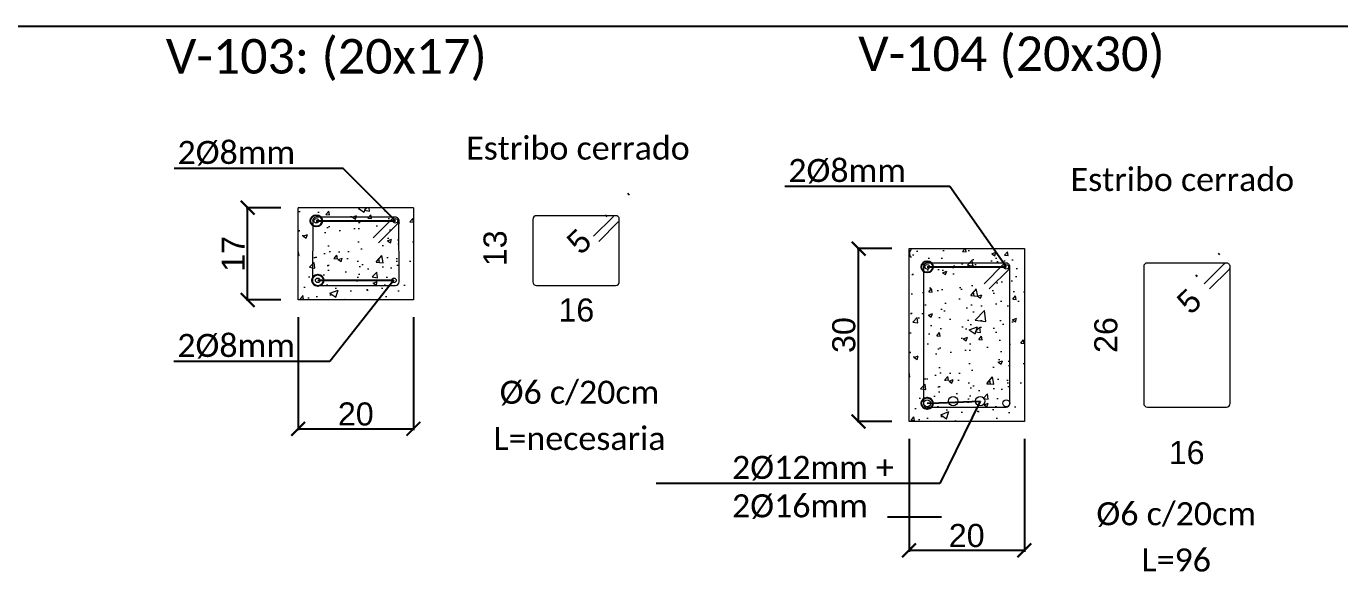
# Model space of a CAD drawing. Header units: millimetres. Extents: x 141 to 456, y -20 to 129.
# Drawn here: x 427.19 to 438.59, y 20.66 to 25.4 of the extents above; entities that cross this region are included whole.
import ezdxf
from ezdxf import colors
from ezdxf.entities.mleader import LeaderData, LeaderLine
from ezdxf.enums import TextEntityAlignment as Align
from ezdxf.math import Vec2, Vec3

# ---------------------------------------------------------------- set-up
doc = ezdxf.new("R2010")
doc.units = ezdxf.units.MM
doc.header["$LTSCALE"] = 0.1
doc.header["$MEASUREMENT"] = 0
doc.header["$PDMODE"] = 3
doc.header["$PDSIZE"] = 0.1
doc.layers.get('DEFPOINTS').update_dxf_attribs({"color": 1})
for name, color, linetype, lineweight in [('ARM_LONGITUDINAL_Ø10', 10, 'Continuous', 9), ('ARM_LONGITUDINAL_Ø12', 10, 'Continuous', 9), ('ARM_TRANSVERSAL_Ø6', 10, 'Continuous', 9), ('CIM_REFEREN', 2, 'Continuous', 0), ('CIM_TXT_ARMADOS', 3, 'Continuous', 0), ('SEC_COTAS_SEC_DIM_VIGA', 1, 'Continuous', 0), ('SEC_REF_TXT_POSICIONES_ARM_ESTRIBOS', 1, 'Continuous', 9), ('SOMBRA', 1, 'Continuous', 0), ('VIG_CARAS', 4, 'Continuous', 9)]:
    doc.layers.add(name, color=color, linetype=linetype, lineweight=lineweight)
doc.layers.add('COTAS-HECTOR', color=2, linetype='Continuous')
doc.styles.add('Arial20', font='arial.ttf', dxfattribs={"height": 0.2})
doc.styles.add('CYPETXT', font='calibri.ttf', dxfattribs={"height": 0.2})
doc.dimstyles.new('COTA-1-100', dxfattribs={"dimtxt": 0.2, "dimasz": 0.12, "dimexe": 0.012, "dimexo": 0.15, "dimgap": 0.025, "dimtad": 1, "dimzin": 0, "dimdsep": 46, "dimtxsty": 'Arial20', "dimblk1": 'ARCHTICK', "dimblk2": 'ARCHTICK', "dimsah": 1, "dimcen": 0.09, "dimclrd": 256, "dimclre": 256, "dimclrt": 256, "dimazin": 0, "dimtfac": 1, "dimtofl": 0, "dimtmove": 2, "dimatfit": 3, "dimldrblk": 'ARCHTICK', "dimfxl": 1, "dimtolj": 1, "dimtzin": 0, "dimarcsym": 0})

# ---------------------------------------------------------------- blocks, each defined once
blk = doc.blocks.new('_ARCHTICK')
at = {"color": 0, "linetype": 'ByBlock', "const_width": 0.15}
blk.add_lwpolyline([(-0.5, -0.5), (0.5, 0.5)], dxfattribs=at)
blk = doc.blocks.new('*D185')
at = {"layer": 'DEFPOINTS', "color": 0, "transparency": 16777216}
for p in [(429.553, 23.022), (430.553, 23.022), (430.553, 21.904)]:
    blk.add_point(p, dxfattribs=at)
at = {"layer": 'SEC_COTAS_SEC_DIM_VIGA', "lineweight": -2, "transparency": 16777216}
for p, q in [((429.553, 22.872), (429.553, 21.892)), ((430.553, 22.872), (430.553, 21.892)), ((429.553, 21.904), (430.553, 21.904))]:
    blk.add_line(p, q, dxfattribs=at)
at = {"layer": 'SEC_COTAS_SEC_DIM_VIGA', "lineweight": -2, "transparency": 16777216, "xscale": 0.12, "yscale": 0.12, "zscale": 0.12, "rotation": 180}
blk.add_blockref('_ARCHTICK', (429.553, 21.904), dxfattribs=at)
at = {"layer": 'SEC_COTAS_SEC_DIM_VIGA', "lineweight": -2, "transparency": 16777216, "xscale": 0.12, "yscale": 0.12, "zscale": 0.12}
blk.add_blockref('_ARCHTICK', (430.553, 21.904), dxfattribs=at)
at = {"layer": 'SEC_COTAS_SEC_DIM_VIGA', "transparency": 16777216, "insert": (430.053, 22.031), "char_height": 0.2, "attachment_point": 5, "style": 'Arial20'}
blk.add_mtext('\\A1;20', dxfattribs=at)
blk = doc.blocks.new('*D186')
at = {"layer": 'DEFPOINTS', "color": 0, "transparency": 16777216}
for p in [(429.115, 23.822), (429.553, 23.822), (429.553, 23.022)]:
    blk.add_point(p, dxfattribs=at)
at = {"layer": 'SEC_COTAS_SEC_DIM_VIGA', "lineweight": -2, "transparency": 16777216}
for p, q in [((429.403, 23.822), (429.103, 23.822)), ((429.115, 23.022), (429.115, 23.822)), ((429.403, 23.022), (429.103, 23.022))]:
    blk.add_line(p, q, dxfattribs=at)
at = {"layer": 'SEC_COTAS_SEC_DIM_VIGA', "lineweight": -2, "transparency": 16777216, "xscale": 0.12, "yscale": 0.12, "zscale": 0.12}
for p, rotation in [((429.115, 23.822), 90), ((429.115, 23.022), 270)]:
    blk.add_blockref('_ARCHTICK', p, dxfattribs=dict(at, rotation=rotation))
at = {"layer": 'SEC_COTAS_SEC_DIM_VIGA', "transparency": 16777216, "insert": (428.99, 23.422), "char_height": 0.2, "attachment_point": 5, "rotation": 90, "style": 'Arial20'}
blk.add_mtext('\\A1;17', dxfattribs=at)
blk = doc.blocks.new('_Origin')
at = {"color": 0, "linetype": 'ByBlock', "lineweight": -2}
blk.add_line((0, 0), (-1, 0), dxfattribs=at)
blk.add_circle((0, 0), 0.5, dxfattribs=at)
blk = doc.blocks.new('*D187')
at = {"layer": 'DEFPOINTS', "color": 0, "transparency": 16777216}
for p in [(431.284, 23.753), (431.667, 23.753), (431.667, 23.147)]:
    blk.add_point(p, dxfattribs=at)
at = {"layer": 'SEC_COTAS_SEC_DIM_VIGA', "transparency": 16777216, "insert": (431.262, 23.47), "char_height": 0.2, "attachment_point": 5, "rotation": 90, "style": 'Arial20'}
blk.add_mtext('\\A1;13', dxfattribs=at)
blk = doc.blocks.new('_None')
blk = doc.blocks.new('*D188')
at = {"layer": 'DEFPOINTS', "color": 0, "transparency": 16777216}
for p in [(431.588, 22.882), (432.343, 22.882), (432.343, 22.806)]:
    blk.add_point(p, dxfattribs=at)
at = {"layer": 'SEC_COTAS_SEC_DIM_VIGA', "transparency": 16777216, "insert": (431.966, 22.933), "char_height": 0.2, "attachment_point": 5, "style": 'Arial20'}
blk.add_mtext('\\A1;16', dxfattribs=at)
blk = doc.blocks.new('*D189')
at = {"layer": 'DEFPOINTS', "color": 0, "transparency": 16777216}
for p in [(432.422, 23.936), (432.53, 23.824), (432.337, 23.636)]:
    blk.add_point(p, dxfattribs=at)
at = {"layer": 'SEC_COTAS_SEC_DIM_VIGA', "lineweight": -2, "transparency": 16777216}
for p, q in [((432.426, 23.932), (432.413, 23.945)), ((432.232, 23.744), (432.22, 23.757))]:
    blk.add_line(p, q, dxfattribs=at)
at = {"layer": 'SEC_COTAS_SEC_DIM_VIGA', "transparency": 16777216, "insert": (431.99, 23.529), "char_height": 0.2, "attachment_point": 5, "rotation": 44.1312, "style": 'Arial20'}
blk.add_mtext('\\A1;5', dxfattribs=at)
blk = doc.blocks.new('*D379')
at = {"layer": 'DEFPOINTS', "color": 0, "transparency": 16777216}
for p in [(436.882, 22.264), (437.637, 22.264), (437.637, 21.569)]:
    blk.add_point(p, dxfattribs=at)
at = {"layer": 'SEC_COTAS_SEC_DIM_VIGA', "transparency": 16777216, "insert": (437.26, 21.696), "char_height": 0.2, "attachment_point": 5, "style": 'Arial20'}
blk.add_mtext('\\A1;16', dxfattribs=at)
blk = doc.blocks.new('*D380')
at = {"layer": 'DEFPOINTS', "color": 0, "transparency": 16777216}
for p in [(437.544, 23.418), (437.652, 23.306), (437.458, 23.118)]:
    blk.add_point(p, dxfattribs=at)
at = {"layer": 'SEC_COTAS_SEC_DIM_VIGA', "lineweight": -2, "transparency": 16777216}
for p, q in [((437.548, 23.413), (437.535, 23.426)), ((437.354, 23.225), (437.341, 23.238))]:
    blk.add_line(p, q, dxfattribs=at)
at = {"layer": 'SEC_COTAS_SEC_DIM_VIGA', "transparency": 16777216, "insert": (437.282, 23.01), "char_height": 0.2, "attachment_point": 5, "rotation": 44.1312, "style": 'Arial20'}
blk.add_mtext('\\A1;5', dxfattribs=at)
blk = doc.blocks.new('*D376')
at = {"layer": 'DEFPOINTS', "color": 0, "transparency": 16777216}
for p in [(434.852, 21.967), (435.852, 21.967), (435.852, 20.849)]:
    blk.add_point(p, dxfattribs=at)
at = {"layer": 'SEC_COTAS_SEC_DIM_VIGA', "lineweight": -2, "transparency": 16777216}
for p, q in [((434.852, 21.817), (434.852, 20.837)), ((435.852, 21.817), (435.852, 20.837)), ((434.852, 20.849), (435.852, 20.849))]:
    blk.add_line(p, q, dxfattribs=at)
at = {"layer": 'SEC_COTAS_SEC_DIM_VIGA', "lineweight": -2, "transparency": 16777216, "xscale": 0.12, "yscale": 0.12, "zscale": 0.12, "rotation": 180}
blk.add_blockref('_ARCHTICK', (434.852, 20.849), dxfattribs=at)
at = {"layer": 'SEC_COTAS_SEC_DIM_VIGA', "lineweight": -2, "transparency": 16777216, "xscale": 0.12, "yscale": 0.12, "zscale": 0.12}
blk.add_blockref('_ARCHTICK', (435.852, 20.849), dxfattribs=at)
at = {"layer": 'SEC_COTAS_SEC_DIM_VIGA', "transparency": 16777216, "insert": (435.352, 20.976), "char_height": 0.2, "attachment_point": 5, "style": 'Arial20'}
blk.add_mtext('\\A1;20', dxfattribs=at)
blk = doc.blocks.new('*D377')
at = {"layer": 'DEFPOINTS', "color": 0, "transparency": 16777216}
for p in [(434.414, 23.467), (434.852, 23.467), (434.852, 21.967)]:
    blk.add_point(p, dxfattribs=at)
at = {"layer": 'SEC_COTAS_SEC_DIM_VIGA', "lineweight": -2, "transparency": 16777216}
for p, q in [((434.702, 23.467), (434.402, 23.467)), ((434.414, 21.967), (434.414, 23.467)), ((434.702, 21.967), (434.402, 21.967))]:
    blk.add_line(p, q, dxfattribs=at)
at = {"layer": 'SEC_COTAS_SEC_DIM_VIGA', "lineweight": -2, "transparency": 16777216, "xscale": 0.12, "yscale": 0.12, "zscale": 0.12}
for p, rotation in [((434.414, 23.467), 90), ((434.414, 21.967), 270)]:
    blk.add_blockref('_ARCHTICK', p, dxfattribs=dict(at, rotation=rotation))
at = {"layer": 'SEC_COTAS_SEC_DIM_VIGA', "transparency": 16777216, "insert": (434.287, 22.717), "char_height": 0.2, "attachment_point": 5, "rotation": 90, "style": 'Arial20'}
blk.add_mtext('\\A1;30', dxfattribs=at)
blk = doc.blocks.new('*D378')
at = {"layer": 'DEFPOINTS', "color": 0, "transparency": 16777216}
for p in [(436.583, 23.342), (436.965, 23.342), (436.965, 22.092)]:
    blk.add_point(p, dxfattribs=at)
at = {"layer": 'SEC_COTAS_SEC_DIM_VIGA', "transparency": 16777216, "insert": (436.56, 22.717), "char_height": 0.2, "attachment_point": 5, "rotation": 90, "style": 'Arial20'}
blk.add_mtext('\\A1;26', dxfattribs=at)

msp = doc.modelspace()

# ---------------------------------------------------------------- hatches: boundary and pattern name
at = {"layer": 'SOMBRA'}
h = msp.add_hatch(dxfattribs=at)
h.set_pattern_fill('AR-CONC', color=256, scale=0.004)
h.set_pattern_definition([(50, (249.91544, -56.3656), (0.7287387, -0.0637563), [0.0762, -0.8382]), (355, (249.9154, -56.3656), (-0.1409737, 0.7642274), [0.06096, -0.6705623]), (100.45144, (249.97616, -56.3709), (0.587765, 0.700471), [0.06476, -0.712361]), (46.1842, (249.9154, -56.1624), (1.084316, -0.1681693), [0.1143, -1.2573]), (96.63556, (250.0058, -56.1764), (0.9496165, 0.9897045), [0.09714, -1.0685424]), (351.18415, (249.9154, -56.1624), (0.9496165, 0.9897045), [0.09144, -1.005839]), (21, (250.01704, -56.2132), (0.6064576, -0.4090608), [0.0762, -0.8382]), (326, (250.017, -56.2132), (0.247208, 0.736752), [0.06096, -0.67056]), (71.45144, (250.0676, -56.2473), (0.8536657, 0.327691), [0.06476, -0.7123598]), (37.5, (249.91544, -56.3656), (0.0123544, 0.33822016), [0, -0.662432, 0, -0.68072, 0, -0.6731]), (7.5, (249.91544, -56.3656), (0.26727865, 0.4007223), [0, -0.388112, 0, -0.647192, 0, -0.25654]), (327.5, (249.68887, -56.3656), (0.54236238, -0.02291498), [0, -0.254, 0, -0.79248, 0, -1.05156]), (317.5, (249.58727, -56.3656), (0.5925167, 0.101706), [0, -0.3302, 0, -0.526288, 0, -0.74676])])
h.paths.add_polyline_path([(429.5534, 23.0216), (430.5534, 23.0216), (430.5534, 23.8216), (429.5534, 23.8216)])
edge = h.paths.add_edge_path(flags=16)
edge.add_arc((429.7233, 23.1922), 0.03, 0, 360)
edge = h.paths.add_edge_path()
edge.add_arc((429.7104, 24.3641), 0.025, 0, 360)
edge = h.paths.add_edge_path(flags=16)
edge.add_arc((430.3835, 23.1922), 0.03, 0, 360)
edge = h.paths.add_edge_path()
edge.add_arc((430.3963, 24.3641), 0.025, 0, 360)
h = msp.add_hatch(dxfattribs=at)
h.set_pattern_fill('AR-CONC', color=256, scale=0.002)
h.set_pattern_definition([(50, (249.91544, -56.3656), (0.36436934, -0.03187817), [0.0381, -0.4191]), (355, (249.91544, -56.3656), (-0.07048684, 0.3821137), [0.03048, -0.3352812]), (100.45144, (249.9458, -56.36824), (0.2938825, 0.3502355), [0.03238, -0.3561805]), (46.1842, (249.91544, -56.264), (0.5421581, -0.0840847), [0.05715, -0.62865]), (96.63556, (249.9606, -56.271), (0.4748083, 0.4948522), [0.04857, -0.5342712]), (351.18415, (249.91544, -56.264), (0.4748083, 0.4948522), [0.04572, -0.5029195]), (21, (249.96624, -56.2894), (0.3032288, -0.2045304), [0.0381, -0.4191]), (326, (249.96624, -56.2894), (0.12360406, 0.3683759), [0.03048, -0.33528]), (71.45144, (249.9915, -56.30643), (0.42683284, 0.16384554), [0.03238, -0.3561799]), (37.5, (249.91544, -56.36559), (0.00617721, 0.16911008), [0, -0.331216, 0, -0.34036, 0, -0.33655]), (7.5, (249.91544, -56.36559), (0.13363933, 0.20036115), [0, -0.194056, 0, -0.323596, 0, -0.12827]), (327.5, (249.80215, -56.36559), (0.27118119, -0.01145749), [0, -0.127, 0, -0.39624, 0, -0.52578]), (317.5, (249.75135, -56.36559), (0.29625836, 0.05085298), [0, -0.1651, 0, -0.263144, 0, -0.37338])])
h.paths.add_polyline_path([(430.5534, 23.8216), (429.5534, 23.8216), (429.5534, 23.0216), (430.5534, 23.0216)])
edge = h.paths.add_edge_path()
edge.add_arc((429.7104, 24.3641), 0.025, 0, 360)
edge = h.paths.add_edge_path()
edge.add_arc((430.3963, 24.3641), 0.025, 0, 360)
edge = h.paths.add_edge_path(flags=16)
edge.add_arc((429.7233, 23.1922), 0.03, 0, 360)
edge = h.paths.add_edge_path(flags=16)
edge.add_arc((430.3835, 23.1922), 0.03, 0, 360)
h = msp.add_hatch(dxfattribs=at)
h.set_pattern_fill('AR-CONC', color=256, scale=0.002)
h.set_pattern_definition([(50, (255.21407, -57.4202), (0.36436934, -0.03187817), [0.0381, -0.4191]), (355, (255.21407, -57.4202), (-0.07048684, 0.3821137), [0.03048, -0.3352812]), (100.45144, (255.24444, -57.42285), (0.2938825, 0.3502355), [0.03238, -0.3561805]), (46.1842, (255.21407, -57.3186), (0.5421581, -0.0840847), [0.05715, -0.62865]), (96.63556, (255.25925, -57.3256), (0.4748083, 0.4948522), [0.04857, -0.5342712]), (351.18415, (255.21407, -57.3186), (0.4748083, 0.4948522), [0.04572, -0.5029195]), (21, (255.26487, -57.344), (0.3032288, -0.2045304), [0.0381, -0.4191]), (326, (255.26487, -57.344), (0.12360406, 0.3683759), [0.03048, -0.33528]), (71.45144, (255.29014, -57.36103), (0.42683284, 0.16384554), [0.03238, -0.3561799]), (37.5, (255.21407, -57.42019), (0.00617721, 0.16911008), [0, -0.331216, 0, -0.34036, 0, -0.33655]), (7.5, (255.21407, -57.42019), (0.13363933, 0.20036115), [0, -0.194056, 0, -0.323596, 0, -0.12827]), (327.5, (255.10079, -57.42019), (0.27118119, -0.01145749), [0, -0.127, 0, -0.39624, 0, -0.52578]), (317.5, (255.04999, -57.4202), (0.29625836, 0.05085298), [0, -0.1651, 0, -0.263144, 0, -0.37338])])
h.paths.add_polyline_path([(435.852, 23.467), (434.852, 23.467), (434.852, 21.967), (435.852, 21.967)])
h.paths.add_polyline_path([(434.984, 23.3095, -1), (435.034, 23.3095, -1)], flags=16)
h.paths.add_polyline_path([(435.67, 23.3095, -1), (435.72, 23.3095, -1)], flags=16)
h.paths.add_polyline_path([(435.0519, 22.1376, -1), (434.9919, 22.1376, -1)], flags=16)
h.paths.add_polyline_path([(435.7121, 22.1376, -1), (435.6521, 22.1376, -1)], flags=16)
h = msp.add_hatch(dxfattribs=at)
h.set_pattern_fill('AR-CONC', color=256, scale=0.004)
h.set_pattern_definition([(50, (255.2141, -57.4202), (0.7287387, -0.0637563), [0.0762, -0.8382]), (355, (255.2141, -57.4202), (-0.1409737, 0.7642274), [0.06096, -0.6705623]), (100.45144, (255.2748, -57.4255), (0.587765, 0.700471), [0.06476, -0.712361]), (46.1842, (255.2141, -57.217), (1.084316, -0.1681693), [0.1143, -1.2573]), (96.63556, (255.3044, -57.231), (0.9496165, 0.9897045), [0.09714, -1.0685424]), (351.18415, (255.2141, -57.217), (0.9496165, 0.9897045), [0.09144, -1.005839]), (21, (255.3157, -57.2678), (0.6064576, -0.4090608), [0.0762, -0.8382]), (326, (255.3157, -57.2678), (0.247208, 0.736752), [0.06096, -0.67056]), (71.45144, (255.3662, -57.3019), (0.8536657, 0.327691), [0.06476, -0.7123598]), (37.5, (255.21407, -57.4202), (0.0123544, 0.33822016), [0, -0.662432, 0, -0.68072, 0, -0.6731]), (7.5, (255.21407, -57.4202), (0.26727865, 0.4007223), [0, -0.388112, 0, -0.647192, 0, -0.25654]), (327.5, (254.9875, -57.4202), (0.54236238, -0.02291498), [0, -0.254, 0, -0.79248, 0, -1.05156]), (317.5, (254.8859, -57.4202), (0.5925167, 0.101706), [0, -0.3302, 0, -0.526288, 0, -0.74676])])
h.paths.add_polyline_path([(434.852, 21.967), (435.852, 21.967), (435.852, 23.467), (434.852, 23.467)])
h.paths.add_polyline_path([(434.989, 23.3095, -1), (435.029, 23.3095, -1)], flags=16)
h.paths.add_polyline_path([(435.675, 23.3095, -1), (435.715, 23.3095, -1)], flags=16)

# ---------------------------------------------------------------- linework, layer by layer
msp.add_line((415.2711, 25.3971), (455.6387, 25.3971))
at = {"layer": 'ARM_LONGITUDINAL_Ø10'}
for centre, radius in [((429.7104, 23.7083), 0.02), ((430.3963, 23.7083), 0.02), ((435.009, 23.3095), 0.02), ((435.695, 23.3095), 0.02), ((435.009, 22.1246), 0.03), ((435.695, 22.1246), 0.03)]:
    msp.add_circle(centre, radius, dxfattribs=at)
at = {"layer": 'ARM_LONGITUDINAL_Ø12'}
for centre, radius in [((429.7233, 23.1922), 0.02), ((430.3835, 23.1922), 0.02), ((435.2348, 22.1437), 0.04), ((435.4692, 22.1437), 0.04)]:
    msp.add_circle(centre, radius, dxfattribs=at)
at = {"layer": 'ARM_TRANSVERSAL_Ø6'}
for p, q in [((429.6808, 23.7211), (429.6784, 23.7088)), ((429.6796, 23.7149), (429.6784, 23.1786)), ((429.6877, 23.7315), (429.6808, 23.7211)), ((429.6981, 23.7384), (429.6877, 23.7315)), ((429.7104, 23.7408), (429.6981, 23.7384)), ((430.3964, 23.7408), (429.7104, 23.7408)), ((430.3737, 23.7315), (430.204, 23.5617)), ((430.3786, 23.7354), (430.3737, 23.7315)), ((430.3841, 23.7384), (430.3786, 23.7354)), ((430.3901, 23.7402), (430.3841, 23.7384)), ((430.3964, 23.7408), (430.3901, 23.7402)), ((430.4026, 23.7402), (430.3964, 23.7408)), ((430.4026, 23.7402), (430.3964, 23.7408)), ((430.4086, 23.7384), (430.4026, 23.7402)), ((430.4086, 23.7384), (430.4026, 23.7402)), ((430.4141, 23.7354), (430.4086, 23.7384)), ((430.4141, 23.7354), (430.4086, 23.7384)), ((430.419, 23.7315), (430.4141, 23.7354)), ((430.419, 23.7315), (430.4141, 23.7354)), ((430.423, 23.7266), (430.419, 23.7315)), ((430.423, 23.7266), (430.419, 23.7315)), ((430.4259, 23.7211), (430.423, 23.7266)), ((430.4259, 23.7211), (430.423, 23.7266)), ((430.4278, 23.7151), (430.4259, 23.7211)), ((430.4278, 23.7151), (430.4259, 23.7211)), ((430.4259, 23.6966), (430.4278, 23.7026)), ((430.4284, 23.1786), (430.4268, 23.7181)), ((430.4284, 23.7088), (430.4278, 23.7151)), ((430.4284, 23.7088), (430.4278, 23.7151)), ((430.4278, 23.7026), (430.4284, 23.7088)), ((431.5913, 23.7333), (431.5888, 23.7211)), ((431.5888, 23.7211), (431.5888, 23.1786)), ((431.5982, 23.7437), (431.5913, 23.7333)), ((431.6086, 23.7506), (431.5982, 23.7437)), ((431.6208, 23.7531), (431.6086, 23.7506)), ((432.3068, 23.7531), (431.6208, 23.7531)), ((432.2842, 23.7437), (432.1145, 23.574)), ((432.1597, 23.5287), (432.3295, 23.6984)), ((432.289, 23.7477), (432.2842, 23.7437)), ((432.2946, 23.7506), (432.289, 23.7477)), ((432.3006, 23.7525), (432.2946, 23.7506)), ((432.3068, 23.7531), (432.3006, 23.7525)), ((432.3131, 23.7525), (432.3068, 23.7531)), ((432.3131, 23.7525), (432.3068, 23.7531)), ((432.3191, 23.7506), (432.3131, 23.7525)), ((432.3191, 23.7506), (432.3131, 23.7525)), ((432.3246, 23.7477), (432.3191, 23.7506)), ((432.3246, 23.7477), (432.3191, 23.7506)), ((432.3295, 23.7437), (432.3246, 23.7477)), ((432.3295, 23.7437), (432.3246, 23.7477)), ((432.3334, 23.7388), (432.3295, 23.7437)), ((432.3334, 23.7388), (432.3295, 23.7437)), ((432.3295, 23.6984), (432.3334, 23.7033)), ((432.3364, 23.7333), (432.3334, 23.7388)), ((432.3364, 23.7333), (432.3334, 23.7388)), ((432.3334, 23.7033), (432.3364, 23.7088)), ((432.3382, 23.7273), (432.3364, 23.7333)), ((432.3382, 23.7273), (432.3364, 23.7333)), ((432.3364, 23.7088), (432.3382, 23.7148)), ((432.3388, 23.7211), (432.3382, 23.7273)), ((432.3388, 23.7211), (432.3382, 23.7273)), ((432.3382, 23.7148), (432.3388, 23.7211)), ((432.3388, 23.1786), (432.3388, 23.7211)), ((430.2493, 23.5165), (430.419, 23.6862)), ((430.419, 23.6862), (430.423, 23.691)), ((430.423, 23.691), (430.4259, 23.6966)), ((429.6784, 23.1786), (429.6808, 23.1664)), ((429.6808, 23.1664), (429.6877, 23.156)), ((429.6877, 23.156), (429.6981, 23.1491)), ((429.6981, 23.1491), (429.7104, 23.1466)), ((429.7104, 23.1466), (430.3964, 23.1466)), ((430.3964, 23.1466), (430.4086, 23.1491)), ((430.4086, 23.1491), (430.419, 23.156)), ((430.419, 23.156), (430.4259, 23.1664)), ((430.4259, 23.1664), (430.4284, 23.1786)), ((431.5888, 23.1786), (431.5913, 23.1664)), ((431.5913, 23.1664), (431.5982, 23.156)), ((431.5982, 23.156), (431.6086, 23.1491)), ((431.6086, 23.1491), (431.6208, 23.1466)), ((431.6208, 23.1466), (432.3068, 23.1466)), ((432.3068, 23.1466), (432.3191, 23.1491)), ((432.3191, 23.1491), (432.3295, 23.156)), ((432.3295, 23.156), (432.3364, 23.1664)), ((432.3364, 23.1664), (432.3388, 23.1786))]:
    msp.add_line(p, q, dxfattribs=at)
for points in [[(435.5479, 23.1177), (435.7176, 23.2874), (435.7216, 23.2922), (435.7246, 23.2978), (435.7264, 23.3038), (435.727, 23.31), (435.7264, 23.3163), (435.7246, 23.3223), (435.7216, 23.3278), (435.7176, 23.3326), (435.7128, 23.3366), (435.7072, 23.3396), (435.7012, 23.3414), (435.695, 23.342), (435.009, 23.342), (434.9968, 23.3396), (434.9864, 23.3326), (434.9794, 23.3223), (434.977, 23.31), (434.977, 22.124), (434.9794, 22.1118), (434.9864, 22.1014), (434.9968, 22.0945), (435.009, 22.092), (435.695, 22.092), (435.7072, 22.0945), (435.7176, 22.1014), (435.7246, 22.1118), (435.727, 22.124), (435.727, 23.31), (435.7264, 23.3163), (435.7246, 23.3223), (435.7216, 23.3278), (435.7176, 23.3326), (435.7128, 23.3366), (435.7072, 23.3396), (435.7012, 23.3414), (435.695, 23.342), (435.6888, 23.3414), (435.6828, 23.3396), (435.6772, 23.3366), (435.6724, 23.3326), (435.5027, 23.1629)], [(437.4584, 23.1177), (437.6281, 23.2874), (437.6321, 23.2922), (437.635, 23.2978), (437.6368, 23.3038), (437.6375, 23.31), (437.6368, 23.3163), (437.635, 23.3223), (437.6321, 23.3278), (437.6281, 23.3326), (437.6232, 23.3366), (437.6177, 23.3396), (437.6117, 23.3414), (437.6055, 23.342), (436.9195, 23.342), (436.9072, 23.3396), (436.8968, 23.3326), (436.8899, 23.3223), (436.8875, 23.31), (436.8875, 22.124), (436.8899, 22.1118), (436.8968, 22.1014), (436.9072, 22.0945), (436.9195, 22.092), (437.6055, 22.092), (437.6177, 22.0945), (437.6281, 22.1014), (437.635, 22.1118), (437.6375, 22.124), (437.6375, 23.31), (437.6368, 23.3163), (437.635, 23.3223), (437.6321, 23.3278), (437.6281, 23.3326), (437.6232, 23.3366), (437.6177, 23.3396), (437.6117, 23.3414), (437.6055, 23.342), (437.5992, 23.3414), (437.5932, 23.3396), (437.5877, 23.3366), (437.5828, 23.3326), (437.4131, 23.1629)]]:
    msp.add_lwpolyline(points, dxfattribs=at)
at = {"layer": 'COTAS-HECTOR', "color": 1, "linetype": 'ByBlock', "lineweight": -2}
msp.add_line((435.1343, 21.1368), (434.6657, 21.1368), dxfattribs=at)
at = {"layer": 'VIG_CARAS'}
for p, q in [((429.5534, 23.0216), (429.5534, 23.8216)), ((430.5534, 23.8216), (429.5534, 23.8216)), ((430.5534, 23.8216), (430.5534, 23.0216)), ((430.5534, 23.0216), (429.5534, 23.0216))]:
    msp.add_line(p, q, dxfattribs=at)
msp.add_lwpolyline([(434.852, 23.467), (435.852, 23.467), (435.852, 21.967), (434.852, 21.967)], close=True, dxfattribs=at)

# ---------------------------------------------------------------- texts
at = {"layer": 'CIM_REFEREN', "style": 'CYPETXT'}
for s, p in [('V-103: (20x17)', (428.4051, 24.9865)), ('V-104 (20x30)', (434.4107, 25.0079))]:
    msp.add_text(s, height=0.3, dxfattribs=at).set_placement(p)
at = {"layer": 'CIM_TXT_ARMADOS', "style": 'CYPETXT'}
for p in [(431.9799, 24.2392), (437.2226, 23.967)]:
    msp.add_text('Estribo cerrado', height=0.2, dxfattribs=at).set_placement(p, align=Align.CENTER)
at = {"layer": 'SEC_REF_TXT_POSICIONES_ARM_ESTRIBOS', "style": 'CYPETXT'}
for s, p in [('%%C6 c/20cm', (431.9933, 22.2208)), ('L=necesaria', (431.9933, 21.8197)), ('%%C6 c/20cm', (437.1694, 21.1662)), ('L=96', (437.1694, 20.7651))]:
    msp.add_text(s, height=0.2, dxfattribs=at).set_placement(p, align=Align.MIDDLE_CENTER)

# ---------------------------------------------------------------- dimensions: what is measured, and where the dimension line sits
at = {"layer": 'SEC_COTAS_SEC_DIM_VIGA'}
for base, p1, p2, override, picture, middle in [((432.4217, 23.936), (432.3365, 23.636), (432.5303, 23.824), {"dimdec": 0, "dimlfac": 20, "dimblk1": 'None', "dimblk2": 'None', "dimsd1": 1, "dimsd2": 1}, '*D189', (431.9897, 23.5287)), ((437.5435, 23.4176), (437.4584, 23.1177), (437.6521, 23.3057), {"dimdec": 0, "dimlfac": 20, "dimblk1": 'None', "dimblk2": 'None', "dimsah": 1, "dimsd1": 1, "dimsd2": 1}, '*D380', (437.2816, 23.0104))]:
    dim = msp.add_linear_dim(base=base, p1=p1, p2=p2, angle=44.13116, dimstyle='COTA-1-100', override=override, dxfattribs=at)
    dim.commit()
    dim.dimension.update_dxf_attribs({"geometry": picture, "text_midpoint": middle, "dimtype": 161})
for p2, distance, text, picture, middle in [((429.5534, 23.8216), 0.438, '17', '*D186', (428.99, 23.4216)), ((430.5534, 23.0216), -1.1178, '20', '*D185', (430.0534, 22.031))]:
    dim = msp.add_aligned_dim(p1=(429.5534, 23.0216), p2=p2, distance=distance, text=text, dimstyle='COTA-1-100', override={"dimdec": 0, "dimlfac": 20}, dxfattribs=at)
    dim.commit()
    dim.dimension.update_dxf_attribs({"geometry": picture, "text_midpoint": middle})
for base, p1, p2, text, override, picture, middle in [((431.2845, 23.7531), (431.6665, 23.1466), (431.6665, 23.7531), '13', {"dimdec": 0, "dimlfac": 20, "dimblk1": 'None', "dimblk2": 'None', "dimse1": 1, "dimse2": 1, "dimsd1": 1, "dimsd2": 1}, '*D187', (431.2617, 23.47)), ((436.5831, 23.342), (436.9652, 22.092), (436.9652, 23.342), '26', {"dimdec": 0, "dimlfac": 20, "dimblk1": 'None', "dimblk2": 'None', "dimsah": 1, "dimse1": 1, "dimse2": 1, "dimsd1": 1, "dimsd2": 1}, '*D378', (436.5603, 22.717))]:
    dim = msp.add_linear_dim(base=base, p1=p1, p2=p2, angle=90, text=text, dimstyle='COTA-1-100', override=override, dxfattribs=at)
    dim.commit()
    dim.dimension.update_dxf_attribs({"geometry": picture, "text_midpoint": middle, "dimtype": 161})
for p2, distance, picture, middle in [((434.852, 23.467), 0.438, '*D377', (434.2868, 22.717)), ((435.852, 21.967), -1.1178, '*D376', (435.352, 20.9764))]:
    dim = msp.add_aligned_dim(p1=(434.852, 21.967), p2=p2, distance=distance, dimstyle='COTA-1-100', override={"dimdec": 0, "dimlfac": 20}, dxfattribs=at)
    dim.commit()
    dim.dimension.update_dxf_attribs({"geometry": picture, "text_midpoint": middle})
for base, p1, p2, override, picture, middle in [((432.343, 22.8056), (431.588, 22.8824), (432.343, 22.8824), {"dimdec": 0, "dimlfac": 20, "dimblk1": 'None', "dimblk2": 'None', "dimse1": 1, "dimse2": 1, "dimsd1": 1, "dimsd2": 1}, '*D188', (431.9655, 22.9327)), ((437.6375, 21.5692), (436.8824, 22.2645), (437.6375, 22.2645), {"dimdec": 0, "dimlfac": 20, "dimblk1": 'None', "dimblk2": 'None', "dimsah": 1, "dimse1": 1, "dimse2": 1, "dimsd1": 1, "dimsd2": 1}, '*D379', (437.2599, 21.6963))]:
    dim = msp.add_linear_dim(base=base, p1=p1, p2=p2, text='16', dimstyle='COTA-1-100', override=override, dxfattribs=at)
    dim.commit()
    dim.dimension.update_dxf_attribs({"geometry": picture, "text_midpoint": middle})

# ---------------------------------------------------------------- leaders
at = {"layer": 'COTAS-HECTOR'}
ml = msp.add_multileader_mtext('Standard', dxfattribs=at)
ml.set_content('2%%C8mm', color=256, style='CYPETXT')
ml.set_leader_properties(color=1)
ml.set_arrow_properties(name='ORIGIN')
ml.build(insert=Vec2(0, 0))
ml.multileader.update_dxf_attribs({"text_left_attachment_type": 6, "text_right_attachment_type": 6, "dogleg_length": 0.3594, "arrow_head_size": 0.1})
ctx = ml.context
ctx.base_point, ctx.char_height, ctx.arrow_head_size, ctx.landing_gap_size, ctx.plane_origin = Vec3(428.4164, 24.1621), 0.2, 0.1, 0.09, Vec3(432.1096, 25.3282)
ctx.left_attachment, ctx.right_attachment = 6, 6
notes = []
notes.append((ctx, [(1, (1, 1, 0), (429.9429, 24.1621), (-1, 0), 0.355, [(0, [(429.7104, 23.7083), (430.3963, 23.7083)], 0, [])])]))
ctx.mtext.insert, ctx.mtext.flow_direction = Vec3(428.5064, 24.4021), 5
ml = msp.add_multileader_mtext('Standard', dxfattribs=at)
ml.set_content('2%%C8mm', color=256, style='CYPETXT')
ml.set_leader_properties(color=1)
ml.set_arrow_properties(name='ORIGIN')
ml.build(insert=Vec2(0, 0))
ml.multileader.update_dxf_attribs({"text_left_attachment_type": 6, "text_right_attachment_type": 6, "dogleg_length": 0.3594, "arrow_head_size": 0.1})
ctx = ml.context
ctx.base_point, ctx.char_height, ctx.arrow_head_size, ctx.landing_gap_size, ctx.plane_origin = Vec3(433.7145, 24.0056), 0.2, 0.1, 0.09, Vec3(437.4082, 24.9294)
ctx.left_attachment, ctx.right_attachment = 6, 6
notes.append((ctx, [(1, (1, 1, 0), (435.2062, 24.0056), (-1, 0), 0.3202, [(0, [(435.009, 23.3095), (435.695, 23.3095)], 0, [])])]))
ctx.mtext.insert, ctx.mtext.flow_direction = Vec3(433.8045, 24.2456), 5
ml = msp.add_multileader_mtext('Standard', dxfattribs=at)
ml.set_content('2%%C8mm', color=256, style='CYPETXT')
ml.set_leader_properties(color=1)
ml.set_arrow_properties(name='ORIGIN')
ml.build(insert=Vec2(0, 0))
ml.multileader.update_dxf_attribs({"text_left_attachment_type": 6, "text_right_attachment_type": 6, "dogleg_length": 0.3594, "arrow_head_size": 0.1})
ctx = ml.context
ctx.base_point, ctx.char_height, ctx.arrow_head_size, ctx.landing_gap_size, ctx.plane_origin = Vec3(428.4147, 22.487), 0.2, 0.1, 0.09, Vec3(432.1225, 24.8121)
ctx.left_attachment, ctx.right_attachment = 6, 6
notes.append((ctx, [(1, (1, 1, 0), (429.8278, 22.487), (-1, 0), 0.2416, [(0, [(429.7233, 23.1922), (430.3835, 23.1922)], 0, [])])]))
ctx.mtext.insert, ctx.mtext.flow_direction = Vec3(428.5047, 22.727), 5
ml = msp.add_multileader_mtext('Standard', dxfattribs=at)
ml.set_content('2%%C12mm + 2%%C16mm', color=256, style='CYPETXT')
ml.set_leader_properties(color=1)
ml.set_arrow_properties(name='ORIGIN')
ml.build(insert=Vec2(0, 0))
ml.multileader.update_dxf_attribs({"text_left_attachment_type": 6, "text_right_attachment_type": 6, "dogleg_length": 0.3594, "arrow_head_size": 0.1})
ctx = ml.context
ctx.base_point, ctx.char_height, ctx.arrow_head_size, ctx.landing_gap_size, ctx.plane_origin = Vec3(433.2262, 21.4284), 0.2, 0.1, 0.09, Vec3(437.4082, 20.5046)
ctx.left_attachment, ctx.right_attachment = 6, 6
notes.append((ctx, [(1, (1, 1, 0), (435.1177, 21.4284), (-1, 0), 0.3202, [(0, [(435.009, 22.1246), (435.4692, 22.1422)], 0, [])])]))
ctx.mtext.insert, ctx.mtext.width, ctx.mtext.flow_direction = Vec3(433.3162, 21.6684), 2.027468, 5
for ctx, leaders in notes:
    for number, flags, end, landing, length, lines in leaders:
        leader = LeaderData()
        leader.index, (leader.has_last_leader_line, leader.has_dogleg_vector, leader.attachment_direction) = number, flags
        leader.last_leader_point, leader.dogleg_vector, leader.dogleg_length = Vec3(end), Vec3(landing), length
        for number, points, colour, breaks in lines:
            line = LeaderLine()
            line.index, line.vertices, line.color, line.breaks = number, Vec3.list(points), colors.encode_raw_color(colour), breaks
            leader.lines.append(line)
        ctx.leaders.append(leader)

doc.saveas('drawing.dxf')
